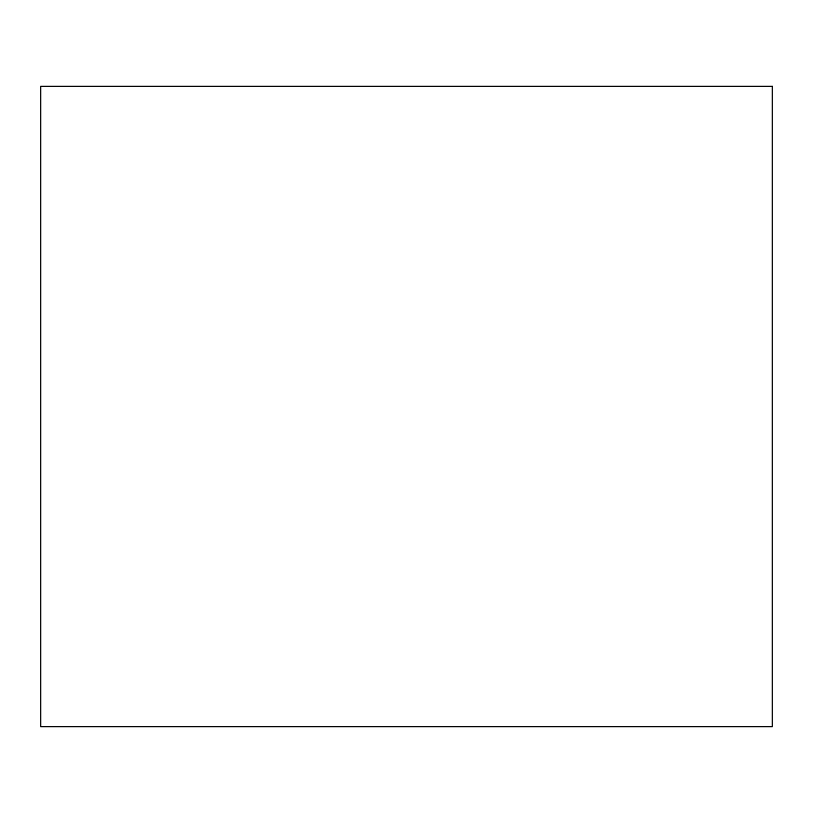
<?xml version="1.0" encoding="UTF-8"?>
<svg xmlns="http://www.w3.org/2000/svg" width="813" height="813" viewBox="0 0 813 813"><rect width="100%" height="100%" fill="white"/><g stroke="black" fill="none" stroke-linecap="round" stroke-linejoin="round"><path stroke-width="1.22" d="M772.35 86.381L40.65 86.381L40.65 726.619L772.35 726.619L772.35 86.381"/></g></svg>
